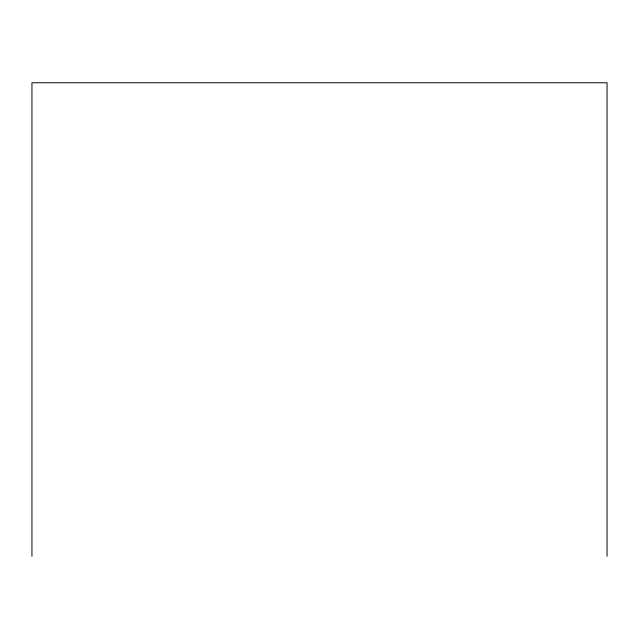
<?xml version="1.0" encoding="UTF-8"?>
<svg xmlns="http://www.w3.org/2000/svg" width="639" height="639" viewBox="0 0 639 639"><rect width="100%" height="100%" fill="white"/><g stroke="black" fill="none" stroke-linecap="round" stroke-linejoin="round"><path stroke-width="0.96" d="M607.05 556.234L607.05 82.766L31.95 82.766L31.95 556.234"/></g></svg>
